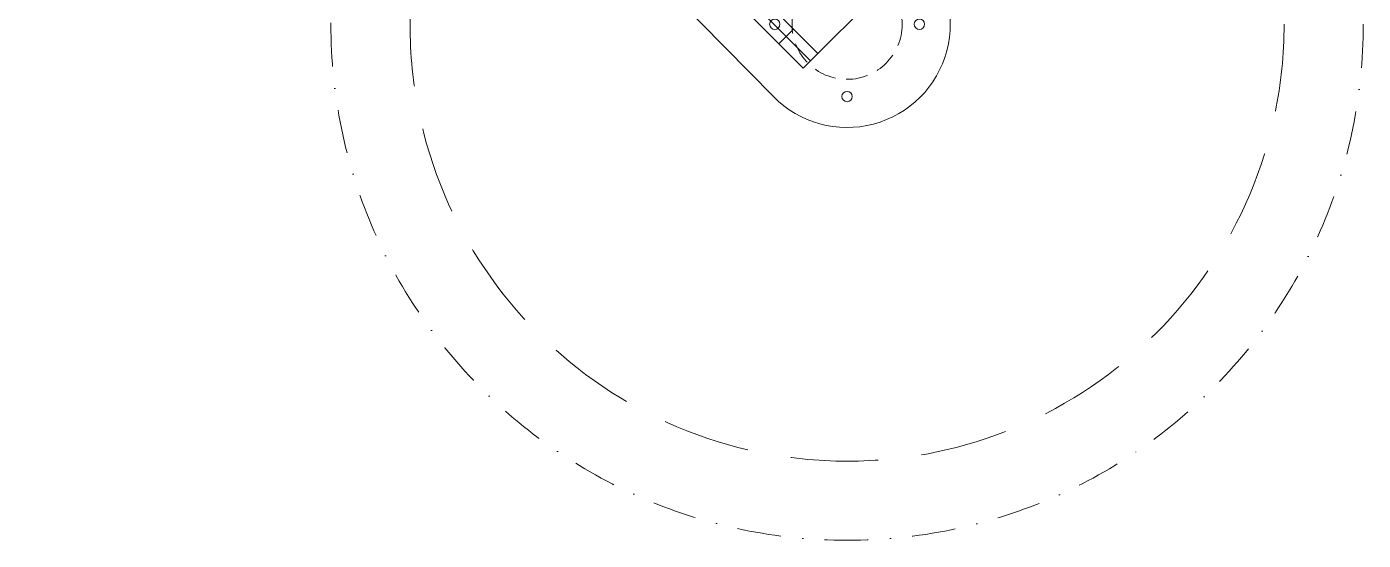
# Model space of a CAD drawing. Header units: millimetres. Extents: x -150 to 550, y -150 to 550.
# Drawn here: x 161.6 to 550, y -150 to -0.7 of the extents above; entities that cross this region are included whole.
import ezdxf

# ---------------------------------------------------------------- set-up
doc = ezdxf.new("R2010")
doc.units = ezdxf.units.MM
for name, pattern in [('DASHDOT', [25.4, 12.7, -6.35, 0, -6.35]), ('DASHED2', [9.525, 6.35, -3.175]), ('DASHEDX2', [38.1, 25.4, -12.7])]:
    doc.linetypes.add(name, pattern=pattern)
for name, color, linetype, lineweight in [('BaseLayer', 1, 'CONTINUOUS', 0), ('BaseSupportMountings', 1, 'CONTINUOUS', 0), ('Components', 8, 'CONTINUOUS', 0), ('MotorBody', 2, 'DASHED2', 0), ('MotorMountingHoles', 1, 'CONTINUOUS', 0), ('PropGuardSpace', 4, 'DASHDOT', 0), ('PropSpace', 4, 'DASHEDX2', 0), ('UnderFrame_Guide', 5, 'CONTINUOUS', 0)]:
    doc.layers.add(name, color=color, linetype=linetype, lineweight=lineweight)

# ---------------------------------------------------------------- blocks, each defined once
blk = doc.blocks.new('Motor')
at = {"layer": 'MotorBody'}
blk.add_circle((0, 0), 16, dxfattribs=at)
at = {"layer": 'MotorMountingHoles'}
for centre in [(-14.85, 14.85), (14.85, 14.85), (-14.85, -14.85), (14.85, -14.85)]:
    blk.add_circle(centre, 1.5, dxfattribs=at)

msp = doc.modelspace()

# ---------------------------------------------------------------- linework, layer by layer
at = {"layer": 'BaseLayer'}
msp.add_line((378.6, -21.03), (294.93, 64.11), dxfattribs=at)
msp.add_arc((400, 0), 30, 224.5032, 45.4968, dxfattribs=at)
at = {"layer": 'BaseSupportMountings'}
for p, q in [((380.2, -5.66), (384.44, -1.41)), ((391.51, -8.49), (384.44, -1.41)), ((387.27, -12.73), (380.2, -5.66)), ((391.51, -8.49), (387.27, -12.73))]:
    msp.add_line(p, q, dxfattribs=at)
at = {"layer": 'PropGuardSpace'}
msp.add_circle((400, 0), 150, dxfattribs=at)
at = {"layer": 'PropSpace'}
msp.add_circle((400, 0), 127, dxfattribs=at)
at = {"layer": 'UnderFrame_Guide'}
for p, q in [((-10.61, 389.39), (389.39, -10.61)), ((-8.49, 391.51), (391.51, -8.49)), ((-12.73, 387.27), (387.27, -12.73)), ((389.39, -10.61), (410.61, 10.61))]:
    msp.add_line(p, q, dxfattribs=at)

# ---------------------------------------------------------------- block references
at = {"layer": 'Components', "rotation": 45}
msp.add_blockref('Motor', (400, 0), dxfattribs=at)

doc.saveas('drawing.dxf')
